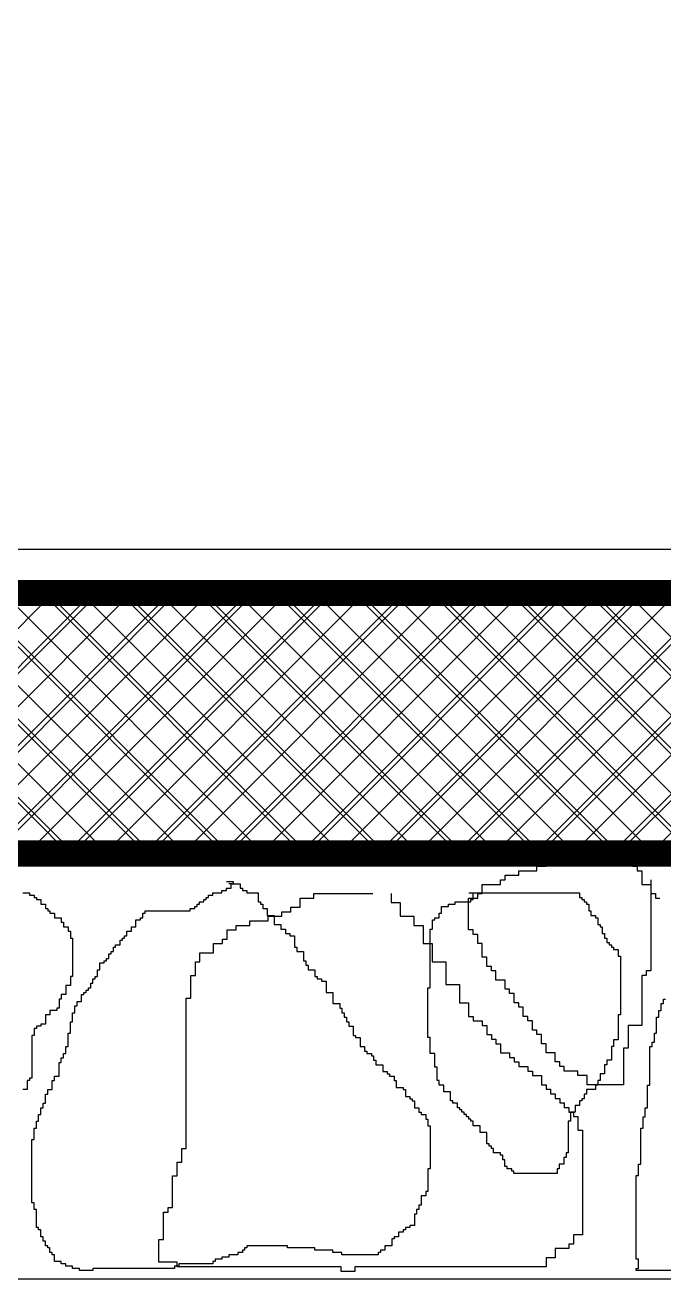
# Model space of a CAD drawing. Extents: x 250879 to 348495, y -51522 to -9360.
# Drawn here: x 290424 to 290497.6, y -50727.1 to -50582.8 of the extents above; entities that cross this region are included whole.
import ezdxf

# ---------------------------------------------------------------- set-up
doc = ezdxf.new("R2010")
doc.units = 0
doc.layers.add('AXIS', color=1, linetype='CONTINUOUS')
doc.layers.add('WALL', color=7, linetype='CONTINUOUS')
doc.layers.add('VIS', color=8, linetype='CONTINUOUS', lineweight=18)

msp = doc.modelspace()

# ---------------------------------------------------------------- hatches: boundary and pattern name
at = {"layer": 'AXIS'}
h = msp.add_hatch(dxfattribs=at)
h.set_pattern_fill('ANSI37', color=256, style=0)
h.set_pattern_definition([(45, (19207.2062, -24231.1652), (-2.24506403, 2.24506403), []), (135, (19207.2062, -24231.1652), (-2.24506403, -2.24506403), [])])
h.paths.add_polyline_path([(289238.58209, -50648.17295), (289238.58209, -50678.17295), (292232.78876, -50678.17295), (292232.78876, -50648.17295)])
at = {"layer": 'VIS', "ltscale": 0.0001}
h = msp.add_hatch(dxfattribs=at)
h.set_pattern_fill('ANSI37', color=256, scale=2, style=0)
h.set_pattern_definition([(135, (640533.8467, -30867.618), (4.49012806, 4.49012806), []), (45, (640533.8467, -30867.618), (4.49012806, -4.49012806), [])])
h.paths.add_polyline_path([(290593.74656, -50648.17295), (290676.28538, -50648.17295), (290676.28538, -50653.17295), (290793.74656, -50653.17295), (290793.74656, -50678.17295), (290593.74656, -50678.17295)])
h.paths.add_polyline_path([(290676.28538, -50648.17295), (290738.41718, -50648.17295), (290738.41718, -50653.17295), (290676.28538, -50653.17295)], flags=17)
h.paths.add_polyline_path([(290738.41718, -50648.17295), (290743.41718, -50648.17295), (290743.41718, -50653.17295), (290738.41718, -50653.17295)], flags=17)
h.paths.add_polyline_path([(290743.41718, -50648.17295), (290793.74656, -50648.17295), (290793.74656, -50653.17295), (290743.41718, -50653.17295)])
h.paths.add_polyline_path([(290268.74656, -50678.17295), (290268.74656, -50648.17295), (290593.74656, -50648.17295), (290593.74656, -50678.17295)])

# ---------------------------------------------------------------- linework, layer by layer
at = {"layer": 'WALL', "linetype": 'Continuous'}
for p, q in [((292217.78876, -50643.17295), (289092.2533, -50643.17295)), ((292217.78876, -50648.17295), (289092.2533, -50648.17295)), ((290480.90685, -50680.68283), (290480.90685, -50680.15899)), ((290480.90685, -50680.15899), (290483.00447, -50680.15899)), ((290483.00447, -50680.15899), (290483.00447, -50679.63514)), ((290483.00447, -50679.63514), (290484.05424, -50679.63514)), ((290484.05424, -50679.63514), (290484.05424, -50679.1108)), ((290484.05424, -50679.1108), (290494.02129, -50679.1108)), ((290494.02129, -50679.1108), (290494.02129, -50679.63514)), ((290494.02129, -50679.63514), (290494.54617, -50679.63514)), ((290494.54617, -50679.63514), (290494.54617, -50680.15899)), ((290494.54617, -50680.15899), (290495.0701, -50680.15899)), ((290495.0701, -50680.15899), (290495.0701, -50681.73102)), ((290447.2523, -50681.39537), (290448.03435, -50681.39537)), ((290448.03435, -50681.65584), (290447.51235, -50681.65584)), ((290447.77335, -50682.17677), (290447.77335, -50681.65584)), ((290447.77335, -50681.65584), (290448.03435, -50681.65584)), ((290448.03435, -50681.39537), (290448.03435, -50681.65584)), ((290448.03435, -50681.65584), (290448.8164, -50681.65584)), ((290448.8164, -50681.65584), (290448.8164, -50682.17677)), ((290478.80827, -50681.73102), (290478.80827, -50681.20717)), ((290478.80827, -50681.20717), (290479.3322, -50681.20717)), ((290479.3322, -50681.20717), (290479.3322, -50680.68283)), ((290479.3322, -50680.68283), (290480.90685, -50680.68283)), ((290496.11986, -50681.20717), (290496.11986, -50691.68755)), ((290423.78795, -50682.69771), (290424.57, -50682.69771)), ((290424.57, -50682.69771), (290424.57, -50682.95818)), ((290424.57, -50682.95818), (290425.09104, -50682.95818)), ((290425.09104, -50682.95818), (290425.09104, -50683.21865)), ((290445.1662, -50683.21865), (290445.1662, -50682.95818)), ((290445.1662, -50682.95818), (290445.68725, -50682.95818)), ((290445.68725, -50682.95818), (290445.68725, -50682.69771)), ((290445.68725, -50682.69771), (290446.7303, -50682.69771)), ((290446.7303, -50682.69771), (290446.7303, -50682.43724)), ((290446.7303, -50682.43724), (290447.2523, -50682.43724)), ((290447.2523, -50682.43724), (290447.2523, -50682.17677)), ((290447.2523, -50682.17677), (290447.77335, -50682.17677)), ((290448.8164, -50682.17677), (290449.07644, -50682.17677)), ((290449.07644, -50682.17677), (290449.07644, -50682.43724)), ((290449.07644, -50682.43724), (290449.59845, -50682.43724)), ((290449.59845, -50682.43724), (290449.59845, -50682.69771)), ((290449.59845, -50682.69771), (290450.90155, -50682.69771)), ((290450.90155, -50682.69771), (290450.90155, -50683.73959)), ((290457.29952, -50683.30305), (290457.29952, -50682.7792)), ((290457.29952, -50682.7792), (290464.11918, -50682.7792)), ((290466.21776, -50682.7792), (290466.21776, -50683.82738)), ((290475.14795, -50682.69771), (290487.9227, -50682.69771)), ((290475.669, -50683.47912), (290475.669, -50682.69771)), ((290476.18481, -50683.30305), (290476.18481, -50682.7792)), ((290476.18481, -50682.7792), (290476.70969, -50682.7792)), ((290476.70969, -50682.7792), (290476.70969, -50681.73102)), ((290476.70969, -50681.73102), (290478.80827, -50681.73102)), ((290487.9227, -50682.69771), (290487.9227, -50683.21865)), ((290495.0701, -50681.73102), (290496.11986, -50681.73102)), ((290496.11986, -50681.73102), (290496.11986, -50682.7792)), ((290496.11986, -50682.7792), (290496.64475, -50682.7792)), ((290496.64475, -50682.7792), (290496.64475, -50683.30305)), ((290425.09104, -50683.21865), (290425.35205, -50683.21865)), ((290425.35205, -50683.21865), (290425.35205, -50683.47912)), ((290425.35205, -50683.47912), (290425.87405, -50683.47912)), ((290425.87405, -50683.47912), (290425.87405, -50684.00006)), ((290425.87405, -50684.00006), (290426.3951, -50684.00006)), ((290426.3951, -50684.00006), (290426.3951, -50684.521)), ((290426.3951, -50684.521), (290426.6561, -50684.521)), ((290426.6561, -50684.521), (290426.6561, -50684.78098)), ((290443.08009, -50684.78098), (290443.08009, -50684.521)), ((290443.08009, -50684.521), (290443.6021, -50684.521)), ((290443.6021, -50684.521), (290443.6021, -50684.26053)), ((290443.6021, -50684.26053), (290443.8631, -50684.26053)), ((290443.8631, -50684.26053), (290443.8631, -50684.00006)), ((290443.8631, -50684.00006), (290444.12315, -50684.00006)), ((290444.12315, -50684.00006), (290444.12315, -50683.73959)), ((290444.12315, -50683.73959), (290444.64515, -50683.73959)), ((290444.64515, -50683.73959), (290444.64515, -50683.47912)), ((290444.64515, -50683.47912), (290444.9052, -50683.47912)), ((290444.9052, -50683.47912), (290444.9052, -50683.21865)), ((290444.9052, -50683.21865), (290445.1662, -50683.21865)), ((290450.90155, -50683.73959), (290451.16255, -50683.73959)), ((290451.16255, -50683.73959), (290451.16255, -50684.00006)), ((290451.16255, -50684.00006), (290451.42355, -50684.00006)), ((290451.42355, -50684.00006), (290451.42355, -50684.521)), ((290451.42355, -50684.521), (290451.9446, -50684.521)), ((290451.9446, -50684.521), (290451.9446, -50685.30192)), ((290454.67702, -50684.87508), (290454.67702, -50684.35123)), ((290454.67702, -50684.35123), (290455.72582, -50684.35123)), ((290455.72582, -50684.35123), (290455.72582, -50683.30305)), ((290455.72582, -50683.30305), (290457.29952, -50683.30305)), ((290466.21776, -50683.82738), (290467.26657, -50683.82738)), ((290467.26657, -50683.82738), (290467.26657, -50685.39942)), ((290472.01975, -50685.04145), (290472.01975, -50684.26053)), ((290472.01975, -50684.26053), (290472.8018, -50684.26053)), ((290472.8018, -50684.26053), (290472.8018, -50684.00006)), ((290472.8018, -50684.00006), (290473.58385, -50684.00006)), ((290473.58385, -50684.00006), (290473.58385, -50683.73959)), ((290473.58385, -50683.73959), (290475.40895, -50683.73959)), ((290475.136, -50686.97145), (290475.136, -50683.30305)), ((290475.136, -50683.30305), (290476.18481, -50683.30305)), ((290475.40895, -50683.73959), (290475.40895, -50683.47912)), ((290475.40895, -50683.47912), (290475.669, -50683.47912)), ((290487.9227, -50683.21865), (290488.1837, -50683.21865)), ((290488.1837, -50683.21865), (290488.1837, -50683.47912)), ((290488.1837, -50683.47912), (290488.44375, -50683.47912)), ((290488.44375, -50683.47912), (290488.44375, -50683.73959)), ((290488.44375, -50683.73959), (290488.70475, -50683.73959)), ((290488.70475, -50683.73959), (290488.70475, -50684.00006)), ((290488.70475, -50684.00006), (290488.96575, -50684.00006)), ((290488.96575, -50684.00006), (290488.96575, -50684.78098)), ((290496.64475, -50683.30305), (290497.16867, -50683.30305)), ((290426.6561, -50684.78098), (290426.91615, -50684.78098)), ((290426.91615, -50684.78098), (290426.91615, -50685.04145)), ((290426.91615, -50685.04145), (290427.43815, -50685.04145)), ((290427.43815, -50685.04145), (290427.43815, -50685.56239)), ((290427.43815, -50685.56239), (290428.2202, -50685.56239)), ((290428.2202, -50685.56239), (290428.2202, -50686.08333)), ((290436.8237, -50686.60427), (290436.8237, -50685.82286)), ((290436.8237, -50685.82286), (290437.34475, -50685.82286)), ((290437.34475, -50685.82286), (290437.34475, -50685.56239)), ((290437.34475, -50685.56239), (290437.60575, -50685.56239)), ((290437.60575, -50685.56239), (290437.60575, -50685.04145)), ((290437.60575, -50685.04145), (290437.86675, -50685.04145)), ((290437.86675, -50685.04145), (290437.86675, -50684.78098)), ((290437.86675, -50684.78098), (290443.08009, -50684.78098)), ((290449.95497, -50686.4476), (290449.95497, -50685.92327)), ((290449.95497, -50685.92327), (290452.05355, -50685.92327)), ((290451.9446, -50685.30192), (290452.72665, -50685.30192)), ((290452.05355, -50685.92327), (290452.05355, -50685.39942)), ((290452.05355, -50685.39942), (290453.62725, -50685.39942)), ((290452.72665, -50685.30192), (290452.72665, -50686.3438)), ((290453.62725, -50685.39942), (290453.62725, -50684.87508)), ((290453.62725, -50684.87508), (290454.67702, -50684.87508)), ((290467.26657, -50685.39942), (290468.84026, -50685.39942)), ((290468.84026, -50685.39942), (290468.84026, -50686.4476)), ((290470.9767, -50686.86474), (290470.9767, -50685.82286)), ((290470.9767, -50685.82286), (290471.2377, -50685.82286)), ((290471.2377, -50685.82286), (290471.2377, -50685.56239)), ((290471.2377, -50685.56239), (290471.75875, -50685.56239)), ((290471.75875, -50685.56239), (290471.75875, -50685.04145)), ((290471.75875, -50685.04145), (290472.01975, -50685.04145)), ((290488.96575, -50684.78098), (290489.22675, -50684.78098)), ((290489.22675, -50684.78098), (290489.22675, -50685.30192)), ((290489.22675, -50685.30192), (290489.7478, -50685.30192)), ((290489.7478, -50685.30192), (290489.7478, -50685.56239)), ((290489.7478, -50685.56239), (290490.0088, -50685.56239)), ((290490.0088, -50685.56239), (290490.0088, -50686.3438)), ((290428.2202, -50686.08333), (290428.4812, -50686.08333)), ((290428.4812, -50686.08333), (290428.4812, -50686.60427)), ((290428.4812, -50686.60427), (290429.00225, -50686.60427)), ((290429.00225, -50686.60427), (290429.00225, -50687.12521)), ((290429.00225, -50687.12521), (290429.26325, -50687.12521)), ((290429.26325, -50687.12521), (290429.26325, -50687.90662)), ((290435.78065, -50687.64615), (290435.78065, -50687.12521)), ((290435.78065, -50687.12521), (290436.3017, -50687.12521)), ((290436.3017, -50687.12521), (290436.3017, -50686.60427)), ((290436.3017, -50686.60427), (290436.8237, -50686.60427)), ((290447.33247, -50688.01963), (290447.33247, -50686.97145)), ((290447.33247, -50686.97145), (290448.38128, -50686.97145)), ((290448.38128, -50686.97145), (290448.38128, -50686.4476)), ((290448.38128, -50686.4476), (290449.95497, -50686.4476)), ((290452.72665, -50686.3438), (290453.5087, -50686.3438)), ((290453.5087, -50686.3438), (290453.5087, -50686.86474)), ((290453.5087, -50686.86474), (290454.0307, -50686.86474)), ((290454.0307, -50686.86474), (290454.0307, -50687.38568)), ((290454.0307, -50687.38568), (290454.55175, -50687.38568)), ((290454.55175, -50687.38568), (290454.55175, -50687.64615)), ((290468.84026, -50686.4476), (290469.89003, -50686.4476)), ((290469.89003, -50686.4476), (290469.89003, -50688.54348)), ((290470.7157, -50693.63598), (290470.7157, -50686.86474)), ((290470.7157, -50686.86474), (290470.9767, -50686.86474)), ((290475.66088, -50686.97145), (290475.136, -50686.97145)), ((290475.66088, -50687.4953), (290475.66088, -50686.97145)), ((290490.0088, -50686.3438), (290490.26885, -50686.3438)), ((290490.26885, -50686.3438), (290490.26885, -50686.60427)), ((290490.26885, -50686.60427), (290490.52985, -50686.60427)), ((290490.52985, -50686.60427), (290490.52985, -50687.38568)), ((290490.52985, -50687.38568), (290490.79085, -50687.38568)), ((290490.79085, -50687.38568), (290490.79085, -50687.90662)), ((290429.26325, -50687.90662), (290429.5233, -50687.90662)), ((290429.5233, -50687.90662), (290429.5233, -50692.33363)), ((290434.47755, -50688.94801), (290434.47755, -50688.68754)), ((290434.47755, -50688.68754), (290434.9986, -50688.68754)), ((290434.9986, -50688.68754), (290434.9986, -50688.1666)), ((290434.9986, -50688.1666), (290435.2596, -50688.1666)), ((290435.2596, -50688.1666), (290435.2596, -50687.90662)), ((290435.2596, -50687.90662), (290435.51965, -50687.90662)), ((290435.51965, -50687.90662), (290435.51965, -50687.64615)), ((290435.51965, -50687.64615), (290435.78065, -50687.64615)), ((290445.75878, -50689.59167), (290445.75878, -50688.54348)), ((290445.75878, -50688.54348), (290446.80759, -50688.54348)), ((290446.80759, -50688.54348), (290446.80759, -50688.01963)), ((290446.80759, -50688.01963), (290447.33247, -50688.01963)), ((290454.55175, -50687.64615), (290455.07279, -50687.64615)), ((290455.07279, -50687.64615), (290455.07279, -50688.94801)), ((290469.89003, -50688.54348), (290470.93884, -50688.54348)), ((290470.93884, -50688.54348), (290470.93884, -50690.63985)), ((290476.18481, -50687.4953), (290475.66088, -50687.4953)), ((290476.18481, -50688.54348), (290476.18481, -50687.4953)), ((290476.70969, -50688.54348), (290476.18481, -50688.54348)), ((290476.70969, -50690.11552), (290476.70969, -50688.54348)), ((290490.79085, -50687.90662), (290491.0509, -50687.90662)), ((290491.0509, -50687.90662), (290491.0509, -50688.42707)), ((290491.0509, -50688.42707), (290491.3119, -50688.42707)), ((290491.3119, -50688.42707), (290491.3119, -50688.68754)), ((290491.3119, -50688.68754), (290491.5729, -50688.68754)), ((290491.5729, -50688.68754), (290491.5729, -50688.94801)), ((290433.4345, -50690.51083), (290433.4345, -50690.25036)), ((290433.4345, -50690.25036), (290433.69454, -50690.25036)), ((290433.69454, -50690.25036), (290433.69454, -50689.72942)), ((290433.69454, -50689.72942), (290433.95555, -50689.72942)), ((290433.95555, -50689.72942), (290433.95555, -50689.46895)), ((290433.95555, -50689.46895), (290434.21655, -50689.46895)), ((290434.21655, -50689.46895), (290434.21655, -50688.94801)), ((290434.21655, -50688.94801), (290434.47755, -50688.94801)), ((290444.18508, -50690.63985), (290444.18508, -50689.59167)), ((290444.18508, -50689.59167), (290445.75878, -50689.59167)), ((290455.07279, -50688.94801), (290455.3338, -50688.94801)), ((290455.3338, -50688.94801), (290455.3338, -50689.46895)), ((290455.3338, -50689.46895), (290456.11585, -50689.46895)), ((290456.11585, -50689.46895), (290456.11585, -50690.51083)), ((290477.23458, -50690.11552), (290476.70969, -50690.11552)), ((290477.23458, -50691.1637), (290477.23458, -50690.11552)), ((290491.5729, -50688.94801), (290491.8339, -50688.94801)), ((290491.8339, -50688.94801), (290491.8339, -50689.20848)), ((290491.8339, -50689.20848), (290492.35495, -50689.20848)), ((290492.35495, -50689.20848), (290492.35495, -50689.98989)), ((290492.35495, -50689.98989), (290492.61595, -50689.98989)), ((290492.61595, -50689.98989), (290492.61595, -50696.76113)), ((290432.39145, -50692.33363), (290432.39145, -50691.55222)), ((290432.39145, -50691.55222), (290432.65245, -50691.55222)), ((290432.65245, -50691.55222), (290432.65245, -50690.7713)), ((290432.65245, -50690.7713), (290433.1735, -50690.7713)), ((290433.1735, -50690.7713), (290433.1735, -50690.51083)), ((290433.1735, -50690.51083), (290433.4345, -50690.51083)), ((290443.6602, -50692.21188), (290443.6602, -50690.63985)), ((290443.6602, -50690.63985), (290444.18508, -50690.63985)), ((290456.11585, -50690.51083), (290456.37685, -50690.51083)), ((290456.37685, -50690.51083), (290456.37685, -50691.03177)), ((290456.37685, -50691.03177), (290456.63785, -50691.03177)), ((290456.63785, -50691.03177), (290456.63785, -50691.55222)), ((290456.63785, -50691.55222), (290457.4199, -50691.55222)), ((290457.4199, -50691.55222), (290457.4199, -50692.33363)), ((290470.93884, -50690.63985), (290472.51253, -50690.63985)), ((290472.51253, -50690.63985), (290472.51253, -50693.26007)), ((290477.7585, -50691.1637), (290477.23458, -50691.1637)), ((290477.7585, -50691.68755), (290477.7585, -50691.1637)), ((290478.28339, -50691.68755), (290477.7585, -50691.68755)), ((290478.28339, -50692.73573), (290478.28339, -50691.68755)), ((290496.11986, -50691.68755), (290495.59498, -50691.68755)), ((290495.59498, -50691.68755), (290495.59498, -50692.21188)), ((290429.5233, -50692.33363), (290429.26325, -50692.33363)), ((290429.26325, -50692.33363), (290429.26325, -50693.37551)), ((290431.6094, -50693.63598), (290431.6094, -50693.11504)), ((290431.6094, -50693.11504), (290431.8704, -50693.11504)), ((290431.8704, -50693.11504), (290431.8704, -50692.5941)), ((290431.8704, -50692.5941), (290432.13045, -50692.5941)), ((290432.13045, -50692.5941), (290432.13045, -50692.33363)), ((290432.13045, -50692.33363), (290432.39145, -50692.33363)), ((290443.13531, -50694.8321), (290443.13531, -50692.21188)), ((290443.13531, -50692.21188), (290443.6602, -50692.21188)), ((290457.4199, -50692.33363), (290457.67995, -50692.33363)), ((290457.67995, -50692.33363), (290457.67995, -50692.5941)), ((290457.67995, -50692.5941), (290458.20195, -50692.5941)), ((290458.20195, -50692.5941), (290458.20195, -50692.85457)), ((290458.20195, -50692.85457), (290458.723, -50692.85457)), ((290458.723, -50692.85457), (290458.723, -50694.15692)), ((290479.3322, -50692.73573), (290478.28339, -50692.73573)), ((290479.3322, -50693.78392), (290479.3322, -50692.73573)), ((290495.59498, -50692.21188), (290495.0701, -50692.21188)), ((290495.0701, -50692.21188), (290495.0701, -50697.97616)), ((290428.74125, -50694.41738), (290428.2202, -50694.41738)), ((290428.2202, -50694.41738), (290428.2202, -50694.93784)), ((290429.26325, -50693.37551), (290428.74125, -50693.37551)), ((290428.74125, -50693.37551), (290428.74125, -50694.41738)), ((290430.56635, -50695.19831), (290430.56635, -50694.41738)), ((290430.56635, -50694.41738), (290430.82735, -50694.41738)), ((290430.82735, -50694.41738), (290430.82735, -50694.15692)), ((290430.82735, -50694.15692), (290431.08739, -50694.15692)), ((290431.08739, -50694.15692), (290431.08739, -50693.89645)), ((290431.08739, -50693.89645), (290431.3484, -50693.89645)), ((290431.3484, -50693.89645), (290431.3484, -50693.63598)), ((290431.3484, -50693.63598), (290431.6094, -50693.63598)), ((290458.723, -50694.15692), (290459.50505, -50694.15692)), ((290459.50505, -50694.15692), (290459.50505, -50695.45878)), ((290470.45565, -50699.36533), (290470.45565, -50693.63598)), ((290470.45565, -50693.63598), (290470.7157, -50693.63598)), ((290472.51253, -50693.26007), (290474.08623, -50693.26007)), ((290474.08623, -50693.26007), (290474.08623, -50695.35595)), ((290479.85708, -50693.78392), (290479.3322, -50693.78392)), ((290479.85708, -50694.30776), (290479.85708, -50693.78392)), ((290480.38196, -50694.30776), (290479.85708, -50694.30776)), ((290480.38196, -50695.35595), (290480.38196, -50694.30776)), ((290427.9592, -50695.97972), (290427.69819, -50695.97972)), ((290427.69819, -50695.97972), (290427.69819, -50696.24019)), ((290428.2202, -50694.93784), (290427.9592, -50694.93784)), ((290427.9592, -50694.93784), (290427.9592, -50695.97972)), ((290429.7843, -50696.50066), (290429.7843, -50695.71925)), ((290429.7843, -50695.71925), (290430.0453, -50695.71925)), ((290430.0453, -50695.71925), (290430.0453, -50695.19831)), ((290430.0453, -50695.19831), (290430.56635, -50695.19831)), ((290442.61043, -50712.12494), (290442.61043, -50694.8321)), ((290442.61043, -50694.8321), (290443.13531, -50694.8321)), ((290459.50505, -50695.45878), (290460.2871, -50695.45878)), ((290460.2871, -50695.45878), (290460.2871, -50695.97972)), ((290460.2871, -50695.97972), (290460.5481, -50695.97972)), ((290460.5481, -50695.97972), (290460.5481, -50696.50066)), ((290474.08623, -50695.35595), (290475.136, -50695.35595)), ((290475.136, -50695.35595), (290475.136, -50696.92798)), ((290480.90685, -50695.35595), (290480.38196, -50695.35595)), ((290480.90685, -50695.8798), (290480.90685, -50695.35595)), ((290481.43077, -50695.8798), (290480.90685, -50695.8798)), ((290481.43077, -50696.92798), (290481.43077, -50695.8798)), ((290497.30825, -50696.24019), (290497.30825, -50695.45878)), ((290497.30825, -50695.45878), (290497.56925, -50695.45878)), ((290497.56925, -50695.45878), (290497.56925, -50694.93784)), ((290497.56925, -50694.93784), (290497.83025, -50694.93784)), ((290426.91615, -50696.76113), (290426.3951, -50696.76113)), ((290426.3951, -50696.76113), (290426.3951, -50697.803)), ((290427.69819, -50696.24019), (290426.91615, -50696.24019)), ((290426.91615, -50696.24019), (290426.91615, -50696.76113)), ((290429.26325, -50698.8444), (290429.26325, -50697.54253)), ((290429.26325, -50697.54253), (290429.5233, -50697.54253)), ((290429.5233, -50697.54253), (290429.5233, -50696.50066)), ((290429.5233, -50696.50066), (290429.7843, -50696.50066)), ((290460.5481, -50696.50066), (290460.8091, -50696.50066)), ((290460.8091, -50696.50066), (290460.8091, -50697.02159)), ((290460.8091, -50697.02159), (290461.06915, -50697.02159)), ((290461.06915, -50697.02159), (290461.06915, -50697.54253)), ((290461.06915, -50697.54253), (290461.33015, -50697.54253)), ((290461.33015, -50697.54253), (290461.33015, -50698.06299)), ((290475.136, -50696.92798), (290475.66088, -50696.92798)), ((290475.66088, -50696.92798), (290475.66088, -50697.45231)), ((290475.66088, -50697.45231), (290476.70969, -50697.45231)), ((290476.70969, -50697.45231), (290476.70969, -50697.97616)), ((290481.95566, -50696.92798), (290481.43077, -50696.92798)), ((290481.95566, -50697.45231), (290481.95566, -50696.92798)), ((290482.48054, -50697.45231), (290481.95566, -50697.45231)), ((290482.48054, -50698.50001), (290482.48054, -50697.45231)), ((290492.61595, -50696.76113), (290492.35495, -50696.76113)), ((290492.35495, -50696.76113), (290492.35495, -50699.6258)), ((290496.7872, -50698.8444), (290496.7872, -50697.02159)), ((290496.7872, -50697.02159), (290497.04725, -50697.02159)), ((290497.04725, -50697.02159), (290497.04725, -50696.24019)), ((290497.04725, -50696.24019), (290497.30825, -50696.24019)), ((290425.35205, -50698.32346), (290425.09104, -50698.32346)), ((290425.09104, -50698.32346), (290425.09104, -50699.10487)), ((290425.87405, -50698.06299), (290425.35205, -50698.06299)), ((290425.35205, -50698.06299), (290425.35205, -50698.32346)), ((290426.3951, -50697.803), (290425.87405, -50697.803)), ((290425.87405, -50697.803), (290425.87405, -50698.06299)), ((290429.00225, -50700.40721), (290429.00225, -50698.8444)), ((290429.00225, -50698.8444), (290429.26325, -50698.8444)), ((290461.33015, -50698.06299), (290461.85215, -50698.06299)), ((290461.85215, -50698.06299), (290461.85215, -50699.10487)), ((290476.70969, -50697.97616), (290477.23458, -50697.97616)), ((290477.23458, -50697.97616), (290477.23458, -50699.02435)), ((290477.23458, -50699.02435), (290477.7585, -50699.02435)), ((290477.7585, -50699.02435), (290477.7585, -50699.5482)), ((290483.00447, -50698.50001), (290482.48054, -50698.50001)), ((290483.00447, -50699.02435), (290483.00447, -50698.50001)), ((290483.52935, -50699.02435), (290483.00447, -50699.02435)), ((290483.52935, -50700.07253), (290483.52935, -50699.02435)), ((290495.0701, -50697.97616), (290493.4964, -50697.97616)), ((290493.4964, -50697.97616), (290493.4964, -50700.59638)), ((290496.5262, -50699.88627), (290496.5262, -50698.8444)), ((290496.5262, -50698.8444), (290496.7872, -50698.8444)), ((290425.09104, -50699.10487), (290424.831, -50699.10487)), ((290424.831, -50699.10487), (290424.831, -50704.0533)), ((290428.74125, -50701.18862), (290428.74125, -50700.40721)), ((290428.74125, -50700.40721), (290429.00225, -50700.40721)), ((290461.85215, -50699.10487), (290462.1122, -50699.10487)), ((290462.1122, -50699.10487), (290462.1122, -50699.36533)), ((290462.1122, -50699.36533), (290462.6342, -50699.36533)), ((290462.6342, -50699.36533), (290462.6342, -50700.40721)), ((290462.6342, -50700.40721), (290463.15525, -50700.40721)), ((290463.15525, -50700.40721), (290463.15525, -50700.92815)), ((290470.7157, -50699.36533), (290470.45565, -50699.36533)), ((290470.7157, -50701.18862), (290470.7157, -50699.36533)), ((290477.7585, -50699.5482), (290478.28339, -50699.5482)), ((290478.28339, -50699.5482), (290478.28339, -50700.07253)), ((290478.28339, -50700.07253), (290478.80827, -50700.07253)), ((290478.80827, -50700.07253), (290478.80827, -50701.12023)), ((290484.05424, -50700.07253), (290483.52935, -50700.07253)), ((290484.05424, -50701.12023), (290484.05424, -50700.07253)), ((290491.8339, -50700.40721), (290491.5729, -50700.40721)), ((290491.5729, -50700.40721), (290491.5729, -50701.96954)), ((290492.35495, -50699.6258), (290491.8339, -50699.6258)), ((290491.8339, -50699.6258), (290491.8339, -50700.40721)), ((290496.00515, -50704.83422), (290496.00515, -50700.40721)), ((290496.00515, -50700.40721), (290496.2652, -50700.40721)), ((290496.2652, -50700.40721), (290496.2652, -50699.88627)), ((290496.2652, -50699.88627), (290496.5262, -50699.88627)), ((290428.2202, -50702.23001), (290428.2202, -50701.70907)), ((290428.2202, -50701.70907), (290428.4812, -50701.70907)), ((290428.4812, -50701.70907), (290428.4812, -50701.18862)), ((290428.4812, -50701.18862), (290428.74125, -50701.18862)), ((290463.15525, -50700.92815), (290463.41625, -50700.92815)), ((290463.41625, -50700.92815), (290463.41625, -50701.18862)), ((290463.41625, -50701.18862), (290463.9373, -50701.18862)), ((290463.9373, -50701.18862), (290463.9373, -50701.44861)), ((290463.9373, -50701.44861), (290464.1983, -50701.44861)), ((290464.1983, -50701.44861), (290464.1983, -50701.96954)), ((290471.2377, -50701.18862), (290470.7157, -50701.18862)), ((290471.2377, -50702.75095), (290471.2377, -50701.18862)), ((290478.80827, -50701.12023), (290479.85708, -50701.12023)), ((290479.85708, -50701.12023), (290479.85708, -50701.64456)), ((290479.85708, -50701.64456), (290480.38196, -50701.64456)), ((290480.38196, -50701.64456), (290480.38196, -50702.16841)), ((290485.10305, -50701.12023), (290484.05424, -50701.12023)), ((290485.10305, -50702.16841), (290485.10305, -50701.12023)), ((290493.4964, -50700.59638), (290492.97248, -50700.59638)), ((290492.97248, -50700.59638), (290492.97248, -50704.78863)), ((290427.9592, -50703.79283), (290427.9592, -50702.23001)), ((290427.9592, -50702.23001), (290428.2202, -50702.23001)), ((290464.1983, -50701.96954), (290464.4593, -50701.96954)), ((290464.4593, -50701.96954), (290464.4593, -50702.49048)), ((290464.4593, -50702.49048), (290465.24135, -50702.49048)), ((290465.24135, -50702.49048), (290465.24135, -50703.27189)), ((290465.24135, -50703.27189), (290465.7624, -50703.27189)), ((290465.7624, -50703.27189), (290465.7624, -50703.53236)), ((290471.49775, -50702.75095), (290471.2377, -50702.75095)), ((290471.49775, -50704.31377), (290471.49775, -50702.75095)), ((290480.38196, -50702.16841), (290480.90685, -50702.16841)), ((290480.90685, -50702.16841), (290480.90685, -50702.69226)), ((290480.90685, -50702.69226), (290481.95566, -50702.69226)), ((290481.95566, -50702.69226), (290481.95566, -50703.2166)), ((290481.95566, -50703.2166), (290482.48054, -50703.2166)), ((290482.48054, -50703.2166), (290482.48054, -50703.74045)), ((290485.62793, -50702.16841), (290485.10305, -50702.16841)), ((290485.62793, -50702.69226), (290485.62793, -50702.16841)), ((290486.15282, -50702.69226), (290485.62793, -50702.69226)), ((290486.15282, -50703.2166), (290486.15282, -50702.69226)), ((290487.72651, -50703.2166), (290486.15282, -50703.2166)), ((290487.72651, -50703.74045), (290487.72651, -50703.2166)), ((290491.0509, -50702.49048), (290490.79085, -50702.49048)), ((290490.79085, -50702.49048), (290490.79085, -50703.53236)), ((290491.5729, -50701.96954), (290491.0509, -50701.96954)), ((290491.0509, -50701.96954), (290491.0509, -50702.49048)), ((290424.57, -50704.31377), (290424.30899, -50704.31377)), ((290424.30899, -50704.31377), (290424.30899, -50705.35516)), ((290424.831, -50704.0533), (290424.57, -50704.0533)), ((290424.57, -50704.0533), (290424.57, -50704.31377)), ((290427.17715, -50705.35516), (290427.17715, -50704.31377)), ((290427.17715, -50704.31377), (290427.43815, -50704.31377)), ((290427.43815, -50704.31377), (290427.43815, -50703.79283)), ((290427.43815, -50703.79283), (290427.9592, -50703.79283)), ((290465.7624, -50703.53236), (290466.0234, -50703.53236)), ((290466.0234, -50703.53236), (290466.0234, -50703.79283)), ((290466.0234, -50703.79283), (290466.54445, -50703.79283)), ((290466.54445, -50703.79283), (290466.54445, -50704.31377)), ((290466.54445, -50704.31377), (290466.80545, -50704.31377)), ((290466.80545, -50704.31377), (290466.80545, -50705.09469)), ((290471.75875, -50704.31377), (290471.49775, -50704.31377)), ((290471.75875, -50704.83422), (290471.75875, -50704.31377)), ((290482.48054, -50703.74045), (290483.52935, -50703.74045)), ((290483.52935, -50703.74045), (290483.52935, -50704.78863)), ((290483.52935, -50704.78863), (290484.05424, -50704.78863)), ((290484.05424, -50704.78863), (290484.05424, -50705.31248)), ((290488.77532, -50703.74045), (290487.72651, -50703.74045)), ((290488.77532, -50704.78863), (290488.77532, -50703.74045)), ((290492.97248, -50704.78863), (290488.77532, -50704.78863)), ((290490.26885, -50704.31377), (290490.0088, -50704.31377)), ((290490.0088, -50704.31377), (290490.0088, -50704.83422)), ((290490.79085, -50703.53236), (290490.26885, -50703.53236)), ((290490.26885, -50703.53236), (290490.26885, -50704.31377)), ((290424.30899, -50705.35516), (290423.78795, -50705.35516)), ((290426.3951, -50706.91798), (290426.3951, -50705.8761)), ((290426.3951, -50705.8761), (290426.6561, -50705.8761)), ((290426.6561, -50705.8761), (290426.6561, -50705.35516)), ((290426.6561, -50705.35516), (290427.17715, -50705.35516)), ((290466.80545, -50705.09469), (290467.5875, -50705.09469)), ((290467.5875, -50705.09469), (290467.5875, -50705.35516)), ((290467.5875, -50705.35516), (290467.8485, -50705.35516)), ((290467.8485, -50705.35516), (290467.8485, -50706.13657)), ((290467.8485, -50706.13657), (290468.36955, -50706.13657)), ((290468.36955, -50706.13657), (290468.36955, -50706.39704)), ((290472.2798, -50704.83422), (290471.75875, -50704.83422)), ((290472.2798, -50705.61563), (290472.2798, -50704.83422)), ((290473.06185, -50705.61563), (290472.2798, -50705.61563)), ((290473.06185, -50706.65751), (290473.06185, -50705.61563)), ((290484.05424, -50705.31248), (290484.57816, -50705.31248)), ((290484.57816, -50705.31248), (290484.57816, -50705.83681)), ((290484.57816, -50705.83681), (290485.10305, -50705.83681)), ((290485.10305, -50705.83681), (290485.10305, -50706.36066)), ((290488.70475, -50705.8761), (290488.44375, -50705.8761)), ((290488.44375, -50705.8761), (290488.44375, -50706.39704)), ((290489.7478, -50705.35516), (290488.70475, -50705.35516)), ((290488.70475, -50705.35516), (290488.70475, -50705.8761)), ((290490.0088, -50704.83422), (290489.7478, -50704.83422)), ((290489.7478, -50704.83422), (290489.7478, -50705.35516)), ((290495.74415, -50707.43892), (290495.74415, -50704.83422)), ((290495.74415, -50704.83422), (290496.00515, -50704.83422)), ((290425.87405, -50708.21984), (290425.87405, -50707.43892)), ((290425.87405, -50707.43892), (290426.1341, -50707.43892)), ((290426.1341, -50707.43892), (290426.1341, -50706.91798)), ((290426.1341, -50706.91798), (290426.3951, -50706.91798)), ((290468.36955, -50706.39704), (290468.63055, -50706.39704)), ((290468.63055, -50706.39704), (290468.63055, -50706.65751)), ((290468.63055, -50706.65751), (290468.8906, -50706.65751)), ((290468.8906, -50706.65751), (290468.8906, -50707.43892)), ((290468.8906, -50707.43892), (290469.4126, -50707.43892)), ((290469.4126, -50707.43892), (290469.4126, -50707.95986)), ((290473.32285, -50706.65751), (290473.06185, -50706.65751)), ((290473.32285, -50706.91798), (290473.32285, -50706.65751)), ((290473.84485, -50706.91798), (290473.32285, -50706.91798)), ((290473.84485, -50707.43892), (290473.84485, -50706.91798)), ((290474.1049, -50707.43892), (290473.84485, -50707.43892)), ((290474.1049, -50707.69939), (290474.1049, -50707.43892)), ((290485.10305, -50706.36066), (290485.62793, -50706.36066)), ((290485.62793, -50706.36066), (290485.62793, -50706.885)), ((290485.62793, -50706.885), (290486.15282, -50706.885)), ((290486.15282, -50706.885), (290486.15282, -50707.40885)), ((290486.15282, -50707.40885), (290486.67674, -50707.40885)), ((290486.67674, -50707.40885), (290486.67674, -50707.93269)), ((290487.9227, -50707.17845), (290487.40165, -50707.17845)), ((290487.40165, -50707.17845), (290487.40165, -50707.95986)), ((290488.1837, -50706.65751), (290487.9227, -50706.65751)), ((290487.9227, -50706.65751), (290487.9227, -50707.17845)), ((290488.44375, -50706.39704), (290488.1837, -50706.39704)), ((290488.1837, -50706.39704), (290488.1837, -50706.65751)), ((290495.48315, -50708.48031), (290495.48315, -50707.43892)), ((290495.48315, -50707.43892), (290495.74415, -50707.43892)), ((290425.35205, -50709.78266), (290425.35205, -50709.00125)), ((290425.35205, -50709.00125), (290425.61305, -50709.00125)), ((290425.61305, -50709.00125), (290425.61305, -50708.21984)), ((290425.61305, -50708.21984), (290425.87405, -50708.21984)), ((290469.4126, -50707.95986), (290469.67265, -50707.95986)), ((290469.67265, -50707.95986), (290469.67265, -50708.21984)), ((290469.67265, -50708.21984), (290470.19465, -50708.21984)), ((290470.19465, -50708.21984), (290470.19465, -50708.74078)), ((290470.19465, -50708.74078), (290470.45565, -50708.74078)), ((290470.45565, -50708.74078), (290470.45565, -50709.52219)), ((290474.3659, -50707.69939), (290474.1049, -50707.69939)), ((290474.3659, -50707.95986), (290474.3659, -50707.69939)), ((290474.6269, -50707.95986), (290474.3659, -50707.95986)), ((290474.6269, -50708.21984), (290474.6269, -50707.95986)), ((290474.88695, -50708.21984), (290474.6269, -50708.21984)), ((290474.88695, -50708.48031), (290474.88695, -50708.21984)), ((290475.14795, -50708.48031), (290474.88695, -50708.48031)), ((290475.14795, -50708.74078), (290475.14795, -50708.48031)), ((290475.40895, -50708.74078), (290475.14795, -50708.74078)), ((290475.40895, -50709.00125), (290475.40895, -50708.74078)), ((290475.669, -50709.00125), (290475.40895, -50709.00125)), ((290475.669, -50709.52219), (290475.669, -50709.00125)), ((290486.87965, -50709.00125), (290486.6196, -50709.00125)), ((290486.6196, -50709.00125), (290486.6196, -50712.64734)), ((290486.67674, -50707.93269), (290487.20163, -50707.93269)), ((290487.40165, -50707.95986), (290486.87965, -50707.95986)), ((290486.87965, -50707.95986), (290486.87965, -50709.00125)), ((290487.20163, -50707.93269), (290487.20163, -50708.45703)), ((290487.20163, -50708.45703), (290487.72651, -50708.45703)), ((290487.72651, -50708.45703), (290487.72651, -50710.02906)), ((290495.2231, -50709.78266), (290495.2231, -50708.48031)), ((290495.2231, -50708.48031), (290495.48315, -50708.48031)), ((290425.09104, -50711.08501), (290425.09104, -50709.78266)), ((290425.09104, -50709.78266), (290425.35205, -50709.78266)), ((290470.45565, -50709.52219), (290470.7157, -50709.52219)), ((290470.7157, -50709.52219), (290470.7157, -50714.47062)), ((290476.45105, -50709.52219), (290475.669, -50709.52219)), ((290476.45105, -50710.3036), (290476.45105, -50709.52219)), ((290477.23405, -50710.3036), (290476.45105, -50710.3036)), ((290477.23405, -50711.60546), (290477.23405, -50710.3036)), ((290487.72651, -50710.02906), (290488.25043, -50710.02906)), ((290488.25043, -50710.02906), (290488.25043, -50722.08196)), ((290494.9621, -50713.94969), (290494.9621, -50709.78266)), ((290494.9621, -50709.78266), (290495.2231, -50709.78266)), ((290424.831, -50718.3767), (290424.831, -50711.08501)), ((290424.831, -50711.08501), (290425.09104, -50711.08501)), ((290477.4941, -50711.60546), (290477.23405, -50711.60546)), ((290477.4941, -50711.86593), (290477.4941, -50711.60546)), ((290477.7551, -50711.86593), (290477.4941, -50711.86593)), ((290477.7551, -50712.1264), (290477.7551, -50711.86593)), ((290442.0865, -50713.69746), (290442.0865, -50712.12494)), ((290442.0865, -50712.12494), (290442.61043, -50712.12494)), ((290478.0161, -50712.1264), (290477.7551, -50712.1264)), ((290478.0161, -50712.64734), (290478.0161, -50712.1264)), ((290478.79815, -50712.64734), (290478.0161, -50712.64734)), ((290478.79815, -50712.90781), (290478.79815, -50712.64734)), ((290479.0582, -50712.90781), (290478.79815, -50712.90781)), ((290479.0582, -50713.42875), (290479.0582, -50712.90781)), ((290479.3192, -50713.42875), (290479.0582, -50713.42875)), ((290479.3192, -50714.21015), (290479.3192, -50713.42875)), ((290486.3586, -50713.16828), (290486.0976, -50713.16828)), ((290486.0976, -50713.16828), (290486.0976, -50713.94969)), ((290486.6196, -50712.64734), (290486.3586, -50712.64734)), ((290486.3586, -50712.64734), (290486.3586, -50713.16828)), ((290441.56162, -50715.26949), (290441.56162, -50713.69746)), ((290441.56162, -50713.69746), (290442.0865, -50713.69746)), ((290470.7157, -50714.47062), (290470.45565, -50714.47062)), ((290470.45565, -50714.47062), (290470.45565, -50717.07483)), ((290479.5802, -50714.21015), (290479.3192, -50714.21015)), ((290479.5802, -50714.47062), (290479.5802, -50714.21015)), ((290480.10125, -50714.47062), (290479.5802, -50714.47062)), ((290480.10125, -50714.73109), (290480.10125, -50714.47062)), ((290480.36225, -50714.73109), (290480.10125, -50714.73109)), ((290480.36225, -50714.99108), (290480.36225, -50714.73109)), ((290485.57655, -50714.47062), (290485.31555, -50714.47062)), ((290485.31555, -50714.47062), (290485.31555, -50714.99108)), ((290486.0976, -50713.94969), (290485.57655, -50713.94969)), ((290485.57655, -50713.94969), (290485.57655, -50714.47062)), ((290494.7011, -50715.25155), (290494.7011, -50713.94969)), ((290494.7011, -50713.94969), (290494.9621, -50713.94969)), ((290441.03673, -50718.93741), (290441.03673, -50715.26949)), ((290441.03673, -50715.26949), (290441.56162, -50715.26949)), ((290485.31555, -50714.99108), (290480.36225, -50714.99108)), ((290494.4401, -50724.88746), (290494.4401, -50715.25155)), ((290494.4401, -50715.25155), (290494.7011, -50715.25155)), ((290470.19465, -50717.59577), (290469.67265, -50717.59577)), ((290469.67265, -50717.59577), (290469.67265, -50718.63717)), ((290470.45565, -50717.07483), (290470.19465, -50717.07483)), ((290470.19465, -50717.07483), (290470.19465, -50717.59577)), ((290425.09104, -50718.3767), (290424.831, -50718.3767)), ((290425.09104, -50719.1581), (290425.09104, -50718.3767)), ((290425.35205, -50719.1581), (290425.09104, -50719.1581)), ((290425.35205, -50721.24186), (290425.35205, -50719.1581)), ((290440.51281, -50719.46174), (290440.51281, -50718.93741)), ((290440.51281, -50718.93741), (290441.03673, -50718.93741)), ((290469.4126, -50719.1581), (290469.1516, -50719.1581)), ((290469.1516, -50719.1581), (290469.1516, -50719.67904)), ((290469.67265, -50718.63717), (290469.4126, -50718.63717)), ((290469.4126, -50718.63717), (290469.4126, -50719.1581)), ((290439.98792, -50722.60581), (290439.98792, -50719.46174)), ((290439.98792, -50719.46174), (290440.51281, -50719.46174)), ((290469.1516, -50719.67904), (290468.8906, -50719.67904)), ((290468.8906, -50719.67904), (290468.8906, -50720.98139)), ((290425.61305, -50721.24186), (290425.35205, -50721.24186)), ((290425.61305, -50721.50184), (290425.61305, -50721.24186)), ((290425.87405, -50721.50184), (290425.61305, -50721.50184)), ((290425.87405, -50722.28325), (290425.87405, -50721.50184)), ((290467.5875, -50721.76231), (290467.0655, -50721.76231)), ((290467.0655, -50721.76231), (290467.0655, -50722.28325)), ((290467.8485, -50721.50184), (290467.5875, -50721.50184)), ((290467.5875, -50721.50184), (290467.5875, -50721.76231)), ((290468.36955, -50721.24186), (290467.8485, -50721.24186)), ((290467.8485, -50721.24186), (290467.8485, -50721.50184)), ((290468.8906, -50720.98139), (290468.36955, -50720.98139)), ((290468.36955, -50720.98139), (290468.36955, -50721.24186)), ((290488.25043, -50722.08196), (290487.20163, -50722.08196)), ((290487.20163, -50722.08196), (290487.20163, -50723.12966)), ((290426.1341, -50722.28325), (290425.87405, -50722.28325)), ((290426.1341, -50722.80419), (290426.1341, -50722.28325)), ((290426.3951, -50722.80419), (290426.1341, -50722.80419)), ((290426.3951, -50723.32513), (290426.3951, -50722.80419)), ((290426.6561, -50723.32513), (290426.3951, -50723.32513)), ((290426.6561, -50723.5856), (290426.6561, -50723.32513)), ((290439.46304, -50725.22602), (290439.46304, -50722.60581)), ((290439.46304, -50722.60581), (290439.98792, -50722.60581)), ((290454.29075, -50723.32513), (290449.59845, -50723.32513)), ((290449.59845, -50723.32513), (290449.59845, -50723.5856)), ((290454.29075, -50723.5856), (290454.29075, -50723.32513)), ((290466.28345, -50723.32513), (290465.5014, -50723.32513)), ((290465.5014, -50723.32513), (290465.5014, -50723.84607)), ((290466.54445, -50722.54372), (290466.28345, -50722.54372)), ((290466.28345, -50722.54372), (290466.28345, -50723.32513)), ((290467.0655, -50722.28325), (290466.54445, -50722.28325)), ((290466.54445, -50722.28325), (290466.54445, -50722.54372)), ((290487.20163, -50723.12966), (290486.67674, -50723.12966)), ((290486.67674, -50723.12966), (290486.67674, -50723.65399)), ((290426.91615, -50723.5856), (290426.6561, -50723.5856)), ((290426.91615, -50724.10654), (290426.91615, -50723.5856)), ((290427.17715, -50724.10654), (290426.91615, -50724.10654)), ((290427.17715, -50724.36701), (290427.17715, -50724.10654)), ((290427.43815, -50724.36701), (290427.17715, -50724.36701)), ((290427.43815, -50725.14793), (290427.43815, -50724.36701)), ((290446.7303, -50724.88746), (290445.94825, -50724.88746)), ((290445.94825, -50724.88746), (290445.94825, -50725.14793)), ((290447.51235, -50724.62748), (290446.7303, -50724.62748)), ((290446.7303, -50724.62748), (290446.7303, -50724.88746)), ((290448.5554, -50724.36701), (290447.51235, -50724.36701)), ((290447.51235, -50724.36701), (290447.51235, -50724.62748)), ((290449.07644, -50724.10654), (290448.5554, -50724.10654)), ((290448.5554, -50724.10654), (290448.5554, -50724.36701)), ((290449.33745, -50723.84607), (290449.07644, -50723.84607)), ((290449.07644, -50723.84607), (290449.07644, -50724.10654)), ((290449.59845, -50723.5856), (290449.33745, -50723.5856)), ((290449.33745, -50723.5856), (290449.33745, -50723.84607)), ((290457.4199, -50723.5856), (290454.29075, -50723.5856)), ((290457.4199, -50723.84607), (290457.4199, -50723.5856)), ((290459.50505, -50723.84607), (290457.4199, -50723.84607)), ((290459.50505, -50724.10654), (290459.50505, -50723.84607)), ((290460.5481, -50724.10654), (290459.50505, -50724.10654)), ((290460.5481, -50724.36701), (290460.5481, -50724.10654)), ((290464.71935, -50724.36701), (290460.5481, -50724.36701)), ((290464.98035, -50724.10654), (290464.71935, -50724.10654)), ((290464.71935, -50724.10654), (290464.71935, -50724.36701)), ((290465.5014, -50723.84607), (290464.98035, -50723.84607)), ((290464.98035, -50723.84607), (290464.98035, -50724.10654)), ((290485.10305, -50724.70218), (290484.05424, -50724.70218)), ((290484.05424, -50724.70218), (290484.05424, -50725.74987)), ((290486.67674, -50723.65399), (290485.10305, -50723.65399)), ((290485.10305, -50723.65399), (290485.10305, -50724.70218)), ((290494.7011, -50724.88746), (290494.4401, -50724.88746)), ((290494.7011, -50725.92934), (290494.7011, -50724.88746)), ((290428.2202, -50725.14793), (290427.43815, -50725.14793)), ((290428.2202, -50725.4084), (290428.2202, -50725.14793)), ((290428.74125, -50725.4084), (290428.2202, -50725.4084)), ((290428.74125, -50725.66887), (290428.74125, -50725.4084)), ((290429.5233, -50725.66887), (290428.74125, -50725.66887)), ((290429.5233, -50725.92934), (290429.5233, -50725.66887)), ((290430.30535, -50725.92934), (290429.5233, -50725.92934)), ((290430.30535, -50726.18981), (290430.30535, -50725.92934)), ((290431.8704, -50726.18981), (290430.30535, -50726.18981)), ((290441.25595, -50725.92934), (290431.8704, -50725.92934)), ((290431.8704, -50725.92934), (290431.8704, -50726.18981)), ((290441.56162, -50725.22602), (290439.46304, -50725.22602)), ((290441.777, -50725.66887), (290441.25595, -50725.66887)), ((290441.25595, -50725.66887), (290441.25595, -50725.92934)), ((290441.56162, -50725.74987), (290441.56162, -50725.22602)), ((290460.44691, -50725.74987), (290441.56162, -50725.74987)), ((290445.68725, -50725.4084), (290441.777, -50725.4084)), ((290441.777, -50725.4084), (290441.777, -50725.66887)), ((290445.94825, -50725.14793), (290445.68725, -50725.14793)), ((290445.68725, -50725.14793), (290445.68725, -50725.4084)), ((290460.44691, -50726.27421), (290460.44691, -50725.74987)), ((290462.0206, -50726.27421), (290460.44691, -50726.27421)), ((290484.05424, -50725.74987), (290462.0206, -50725.74987)), ((290462.0206, -50725.74987), (290462.0206, -50726.27421)), ((290494.4401, -50726.18981), (290494.4401, -50725.92934)), ((290494.4401, -50725.92934), (290494.7011, -50725.92934)), ((290511.38705, -50726.18981), (290494.4401, -50726.18981)), ((289072.54164, -50727.14584), (290778.95092, -50727.14584)), ((290242.09536, -50727.14584), (292477.51475, -50727.14584))]:
    msp.add_line(p, q, dxfattribs=at)
at = {"layer": 'WALL', "linetype": 'Continuous', "const_width": 3}
for points in [[(289079.43967, -50092.17295), (289072.2533, -50096.17295), (289072.2533, -50678.17295), (292232.78876, -50678.17295), (292232.78876, -50648.17295)], [(289079.43967, -50108.17295), (289072.2533, -50112.17295), (289072.2533, -50678.17295), (292232.78876, -50678.17295), (292232.78876, -50648.17295)], [(292232.78876, -50648.17295), (289072.2533, -50648.17295)], [(292232.78876, -50648.17295), (289072.2533, -50648.17295)]]:
    msp.add_lwpolyline(points, dxfattribs=at)
at = {"layer": 'WALL', "linetype": 'Continuous'}
msp.add_lwpolyline([(289189.34358, -50678.17295), (292232.78876, -50678.17295), (292232.78876, -50648.17295), (289072.2533, -50648.17295)], dxfattribs=at)

doc.saveas('drawing.dxf')
